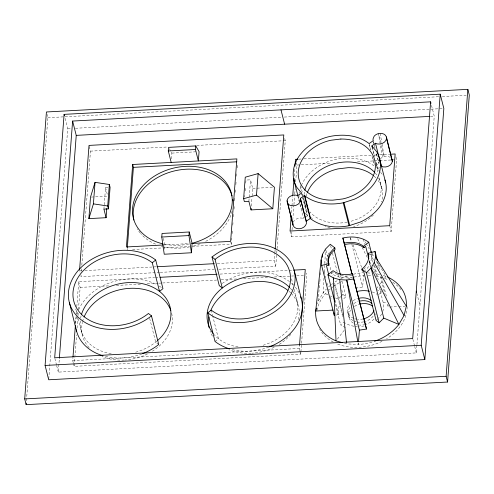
<?xml version="1.0" encoding="UTF-8"?>
<svg xmlns="http://www.w3.org/2000/svg" width="494" height="494" viewBox="0 0 494 494"><rect width="100%" height="100%" fill="white"/><g stroke="black" fill="none" stroke-linecap="round" stroke-linejoin="round"><path stroke-width="0.37" stroke-dasharray="2.47 1.85" d="M323.959 278.171L323.144 292.775L317.963 301.667L317.444 303.829M324.299 272.027L324.725 264.339M324.768 263.574L325.577 248.976M26.441 400.801L47.875 117.702L46.609 112.688M48.764 379.009L67.715 128.687L64.819 117.232M416.893 345.244L416.319 352.901L58.311 372.118L59.299 359.052M73.26 362.775L72.717 360.626L72.945 357.594M75.533 323.428L76.051 316.598M76.28 313.56L76.564 309.763M76.798 306.725L78.694 281.673L154.702 277.591M300.865 352.66L300.747 354.192L74.168 366.357L76.545 334.926M77.064 328.028L77.935 316.531M77.996 315.765L78.225 312.696M78.46 309.633L80.145 287.403L78.694 281.673M81.072 275.115L80.96 276.64L159.488 272.429M81.362 271.286L81.596 268.223M81.825 265.161L90.458 151.133L89.192 146.119M103.919 209.11L105.549 187.59L109.328 187.393M127.162 249.828L127.279 248.303M164.619 249.204L164.94 244.901L163.131 237.738M171.461 158.833L171.893 153.097L171.152 151.825M192.283 246.333L231.353 244.24L231.816 238.127M232.161 233.545L232.452 229.729M232.798 225.147L233.088 221.324M233.434 216.743L233.668 213.692M234.014 209.11L234.304 205.288M234.65 200.706L234.94 196.89M235.286 192.308L235.576 188.486M235.866 184.67L236.151 180.853M236.503 176.265L236.787 172.449M237.139 167.867L237.423 164.051M244.703 196.958L244.82 195.426M245.166 190.814L245.401 187.739M245.753 183.126L245.981 180.057L250.514 179.81L252.687 188.405L252.045 196.859M248.883 201.33L250.514 179.81M251.347 206.078L251.989 197.625M218.774 269.242L275.751 266.186L274.3 260.462L274.88 252.805M274.936 252.039L275.115 249.742M275.751 266.186L276.677 253.941M276.733 253.175L277.023 249.347M277.085 248.581L285.254 140.673L284.711 138.524M291.454 212.667L291.917 206.566M291.973 205.807L292.664 196.661M294.226 176.086L294.856 167.701M395.879 156.833L396.602 159.698L391.174 231.42L291.509 236.768L291.973 230.661M292.034 229.901L292.263 226.851M292.781 219.984L293.881 205.485M293.936 204.72L294.69 194.803M294.745 194.043L295.153 188.702M295.671 181.835L296.943 165.045L296.4 162.897M299.839 350.616L299.296 348.468L299.525 345.43M300.92 351.895L306.725 275.238L306.181 273.089M358.416 342.953L358.304 344.46L346.671 343.867L344.54 343.268M355.55 288.163L362.652 287.051L363.559 274.997M416.955 344.479L434.238 116.158L431.521 105.42M318.037 300.902L319.198 288.681M319.272 287.922L319.779 282.574M319.853 281.808L320.217 277.992M320.507 274.936L320.723 272.645M379.096 160.587L378.997 163.619L376.088 165.675M337.377 339.112L344.182 330.332M376.496 288.62L378.311 286.279M380.121 283.939L382.844 280.425M384.659 278.085L386.018 276.325L376.879 261.301M380.257 158.864C382.751 156.147 387.302 155.369 390.427 157.438M340.854 296.48L338.26 299.092L335.512 297.944M341.373 295.962L342.922 294.393L341.434 288.496M215.038 341.471L218.465 338.742L212.704 315.981M333.438 272.089L331.721 273.454A22.977 17.605 -14.2 0 0 351.79 277.264M345.399 327.639L340.619 324.867L344.04 322.137M378.565 294.603L381.417 292.331L380.664 289.336M380.121 171.782L377.595 168.794L379.429 167.472M293.208 222.343A6.891 5.28 -14.2 0 1 296.622 218.904L298.302 218.28A6.891 5.28 -14.2 0 1 303.415 218.539L305.743 217.101M306.305 216.724L307.416 215.977L301.624 193.068M368.685 254.688L370.926 254.101L372.982 262.215M336.229 315.086L338.785 314.412A22.977 17.605 -14.2 0 1 340.804 302.538M382.794 311.405A22.977 17.605 -14.2 0 0 383.245 302.785L386.45 301.945M47.875 117.702L439.252 96.694M442.334 96.528L466.219 95.243M67.715 128.687L70.803 128.52M75.428 128.273L281.216 117.226M284.297 117.059L443.075 108.538M430.404 116.362L434.238 116.158M90.458 151.133L167.454 146.996M196.711 145.427L285.254 140.673M171.893 153.097L197.563 151.72M298.561 159.154L303.162 158.907M303.927 158.864L371.389 155.246M374.458 155.079L379.059 154.832M379.824 154.795L389.791 154.258M296.943 165.045L331.443 163.193M357.508 161.797L373.606 160.933M374.372 160.89L378.972 160.643M379.738 160.599L391.236 159.982M392.001 159.945L396.602 159.698M91.26 197.069L107.723 196.186M252.687 188.405L272.929 187.319M163.403 244.981L189.258 243.598M132.528 249.544L189.221 246.5M81.819 270.792L79.509 270.916L80.053 273.065M84.9 270.626L156.499 266.785M217.323 263.518L274.3 260.462M160.26 272.385L214.155 269.496M155.468 277.554L159.315 277.344M220.046 274.084L292.998 270.169M80.145 287.403L109.427 285.828M116.368 285.458L141.025 284.13M147.193 283.803L157.981 283.223M158.753 283.179L161.834 283.013M162.606 282.976L216.557 280.079M221.176 279.832L236.589 279.005M243.53 278.628L268.193 277.307M274.355 276.973L293.621 275.942M296.703 275.776L305.181 275.319M389.741 307.058L398.034 306.613M398.788 306.57L404.814 306.249M72.717 360.626L299.296 348.468M367.369 272.923L371.006 273.108M379.627 274.528L375.366 273.33L371.544 265.852M383.177 275.529L386.018 276.325M327.954 294.782L323.144 292.775A45.954 35.204 -14.2 0 1 326.472 288.959M330.702 295.931L332.079 296.505M376.638 289.552L381.417 292.331M373.983 165.885C363.183 157.753 348.702 156.894 335.815 159.334A44.182 33.845 -14.2 0 0 301.89 184.299M342.922 294.393L345.961 296.777A22.977 17.605 -14.2 0 0 342.496 300.167M158.722 344.497L155.684 342.114L149.367 317.148M380.596 172.338L382.48 174.573M305.02 213.142L307.416 215.977M364.949 241.702L365.745 243.011M366.14 243.666L369.321 248.89M372.106 253.459L374.094 256.726M169.3 148.651L170.782 151.189M357.65 238.651L359.737 242.733M362.17 247.488L367.375 257.689M369.111 261.091L371.198 265.173M350.246 237.651L351.617 241.233M352.994 244.814L361.806 267.723M380.633 142.482L378.392 133.615L382.504 157.154M381.38 145.44L384.184 156.524L381.85 143.062M416.831 293.263L419.906 305.434M373.198 140.71L373.76 142.927M373.946 143.668L375.07 148.101M376.564 154.011L378.997 163.619M373.458 141.939L374.958 147.854M376.453 153.764L378.886 163.372M372.34 147.558L374.588 156.425M376.082 162.341L377.762 168.991M371.988 146.619L374.415 156.228M376.101 162.878L377.595 168.794M376.051 165.441L377.91 172.783M379.207 177.92L382.183 189.671M369.123 143.581L370.809 150.238M372.68 157.623L374.174 163.539M389.723 225.69L391.174 231.42M369.191 144.865L370.315 149.299M371.994 155.95L374.242 164.817M412.873 339.298L414.503 345.738M414.682 346.455L416.319 352.901M378.077 263.463L379.596 269.446M381.485 276.924L386.783 297.87M376.694 261.511L378.206 267.495M380.479 276.467L384.832 293.671M387.481 304.143L388.235 307.138L388.049 305.064M371.574 253.434L373.655 261.659M374.606 265.402L378.2 279.61M373.73 265.161L376.903 277.702M379.33 287.292L383.245 302.785M369.222 260.387L370.716 266.291M363.362 239.09L364.683 244.326M369.037 261.53L370.549 267.513M350.16 237.682L351.104 241.424M351.864 244.413L362.652 287.051M340.551 275.386L341.298 278.338M342.039 281.29L345.961 296.777M347.677 312.084L349.128 317.815M330.603 245.709L331.536 249.396M332.474 253.089L337.136 271.527M337.884 274.479L338.816 278.165M334.642 283.111L342.78 315.271M325.96 250.47L327.473 256.454M329.177 263.185L332.394 275.899M334.666 284.877L342.737 316.975M335.241 300.395L338.785 314.412M335.315 303.921L340.619 324.867M324.144 271.91L325.657 277.894M326.985 283.13L327.553 285.378M328.498 289.113L329.257 292.108M330.393 296.598L331.147 299.586M300.543 185.497L303.335 196.513M303.52 197.248L305.934 206.795M301.507 192.938L307.305 215.847M298.018 196.272L299.327 201.447M297.715 195.686L299.216 201.601M299.963 204.553L303.514 218.595M290.064 231.038L291.509 236.768M291.522 278.869L293.22 285.594M294.165 289.33L298.327 305.761M300.025 351.327L300.747 354.192M230.809 242.091L231.353 244.24M211.216 310.102L212.519 315.246M105.549 187.59L107.365 194.753M75.761 308.935L77.083 314.165M78.219 318.649L82.566 335.834M73.439 363.491L74.168 366.357M54.871 358.514L56.501 364.955M56.68 365.671L58.311 372.118M358.033 342.941L358.304 344.46A45.954 35.204 -14.2 0 0 373.711 341.545M380.164 133.337L381.72 142.315M171.671 313.307A45.954 35.204 -14.2 0 1 152.448 351.172M147.323 354.044A45.954 35.204 -14.2 0 1 125.044 360.021M124.309 360.064A45.954 35.204 -14.2 0 1 102.023 356.477M89.173 347.69A45.954 35.204 -14.2 0 1 82.381 322.298M82.554 321.569A45.954 35.204 -14.2 0 1 83.968 317.272M291.201 293.362A45.954 35.204 -14.2 0 1 298.141 320.748M290.849 334.327A45.954 35.204 -14.2 0 1 278.665 344.75M274.164 347.233A45.954 35.204 -14.2 0 1 251.884 353.21M251.15 353.253A45.954 35.204 -14.2 0 1 228.864 349.666M212.432 336.118A45.954 35.204 -14.2 0 1 210.092 331.215M288.996 291.281A45.954 35.204 -14.2 0 1 290.67 292.825M376.058 313.597A13.789 10.559 -14.2 0 1 375.835 315.005M373.828 319.075A13.789 10.559 -14.2 0 1 365.887 324.336M365.196 324.527A13.789 10.559 -14.2 0 1 359.533 325.064M356.841 324.632A13.789 10.559 -14.2 0 1 355.569 324.243M353.278 323.144A13.789 10.559 -14.2 0 1 350.641 310.22M354.544 306.422A13.789 10.559 -14.2 0 1 359.045 304.316M378.126 180.551A39.082 29.936 -14.2 0 1 381.467 201.916M373.341 215.032A39.082 29.936 -14.2 0 1 353.593 226.653M330.202 227.925A39.082 29.936 -14.2 0 1 325.274 226.61M312.399 218.762A39.082 29.936 -14.2 0 1 311.381 217.656M307.459 211.549A39.082 29.936 -14.2 0 1 305.539 203.973M306.237 196.007A39.082 29.936 -14.2 0 1 307.144 193.105M374.069 176.148A39.082 29.936 -14.2 0 1 376.237 178.248M232.1 211.154A50.53 38.711 -14.2 0 1 204.127 242.091M200.095 243.801A50.53 38.711 -14.2 0 1 193.111 246.055M189.548 246.883A50.53 38.711 -14.2 0 1 161.285 246.111M155.616 244.141A50.53 38.711 -14.2 0 1 140.747 233.65M140.259 233.069A50.53 38.711 -14.2 0 1 137.301 228.827M188.825 244.017A50.53 38.711 -14.2 0 1 163.557 243.993M156.845 341.156A45.954 35.204 -14.2 0 1 134.677 352.481M111.23 353.741A45.954 35.204 -14.2 0 1 80.275 320.909M80.639 318.019A45.954 35.204 -14.2 0 1 81.102 315.839M293.004 291.627A45.954 35.204 -14.2 0 1 261.517 345.676M238.071 346.936A45.954 35.204 -14.2 0 1 214.069 334.592M290.262 288.181A45.954 35.204 -14.2 0 1 292.164 290.453M363.053 318.97A13.789 10.559 -14.2 0 1 357.39 319.272M356.711 319.18A13.789 10.559 -14.2 0 1 354.748 318.723M353.519 318.278A13.789 10.559 -14.2 0 1 349.653 303.853M353.099 300.698A13.789 10.559 -14.2 0 1 357.594 298.592M378.583 177.896A39.082 29.936 -14.2 0 1 350.03 221.51M347.196 222.146A39.082 29.936 -14.2 0 1 309.929 211.926M306.317 206.473A39.082 29.936 -14.2 0 1 304.088 198.242M304.082 194.624A39.082 29.936 -14.2 0 1 304.465 191.734M375.286 173.079A39.082 29.936 -14.2 0 1 377.095 175.419M302.736 210.438A44.182 33.845 -14.2 0 1 300.043 204.325M299.376 201.466A44.182 33.845 -14.2 0 1 299.136 194.012M299.222 193.265A44.182 33.845 -14.2 0 1 299.438 191.888M300.093 189.103A44.182 33.845 -14.2 0 1 301.587 184.972M407.124 306.7A45.954 35.204 -14.2 0 1 386.543 338.816M382.041 341.305A45.954 35.204 -14.2 0 1 336.741 343.731M333.32 342.12A45.954 35.204 -14.2 0 1 319.544 328.831M316.944 310.281A45.954 35.204 -14.2 0 1 327.195 291.824M329.344 289.762A45.954 35.204 -14.2 0 1 330.474 288.774M331.628 287.823A45.954 35.204 -14.2 0 1 332.746 286.958M333.32 286.532A45.954 35.204 -14.2 0 1 338.841 282.988M339.489 282.636A45.954 35.204 -14.2 0 1 342.774 280.987M347.622 279.005A45.954 35.204 -14.2 0 1 352.642 277.455M354.087 277.091A45.954 35.204 -14.2 0 1 363.726 275.646M368.141 275.522A45.954 35.204 -14.2 0 1 371.809 275.683M376.088 276.195A45.954 35.204 -14.2 0 1 381.942 277.505M384.74 278.412A45.954 35.204 -14.2 0 1 388.136 279.802M392.742 282.302A45.954 35.204 -14.2 0 1 401.918 290.836M373.106 316.209A13.789 10.559 -14.2 0 1 364.473 321.662M363.775 321.835A13.789 10.559 -14.2 0 1 357.44 322.045M356.112 321.767A13.789 10.559 -14.2 0 1 354.241 321.143M353.099 320.594A13.789 10.559 -14.2 0 1 350.382 306.712M353.821 303.563A13.789 10.559 -14.2 0 1 358.323 301.457M328.621 286.897A45.954 35.204 -14.2 0 1 330.906 284.958M331.462 284.525A45.954 35.204 -14.2 0 1 332.598 283.667M334.981 282.025A45.954 35.204 -14.2 0 1 337.482 280.487M340.718 278.758A45.954 35.204 -14.2 0 1 349.042 275.417M353.364 274.232A45.954 35.204 -14.2 0 1 362.997 272.781M381.609 314.017A22.977 17.605 -14.2 0 1 378.639 318.05M378.163 318.55A22.977 17.605 -14.2 0 1 376.619 319.97M364.109 325.947A22.977 17.605 -14.2 0 1 359.663 326.528M357.452 326.559A22.977 17.605 -14.2 0 1 354.55 326.336M353.846 326.231A22.977 17.605 -14.2 0 1 345.213 322.977M372.26 291.979A22.977 17.605 -14.2 0 1 376.823 294.214M370.926 254.101A22.977 17.605 -14.2 0 1 365.344 270.354M326.293 264.988A22.977 17.605 -14.2 0 1 327.763 255.145M328.109 254.496A22.977 17.605 -14.2 0 1 329.313 252.607M365.294 267.563A20.662 15.827 -14.2 0 1 363.862 269.113M352.049 275.386A20.662 15.827 -14.2 0 1 338.1 274.676M337.458 274.423A20.662 15.827 -14.2 0 1 334.487 272.842M141.895 353.92A50.592 38.754 -14.2 0 1 105.216 356.365M75.613 323.348A50.592 38.754 -14.2 0 1 76.706 315.234M76.91 314.493A50.592 38.754 -14.2 0 1 78.175 310.843M78.756 309.503A50.592 38.754 -14.2 0 1 156.617 284.593M159.284 286.112A50.592 38.754 -14.2 0 1 161.779 287.78M268.742 347.115A50.592 38.754 -14.2 0 1 232.063 349.554M222.232 283.433A50.592 38.754 -14.2 0 1 289.793 281.858M291.584 283.352A50.592 38.754 -14.2 0 1 293.269 284.958M295.313 287.224A50.592 38.754 -14.2 0 1 298.987 292.763"/><path stroke-width="0.74" d="M24.7 398.924L46.424 111.971L467.849 89.352L469.3 95.076L447.576 382.029L26.151 404.648L24.7 398.924L446.125 376.298L447.576 382.029M26.151 404.648L26.268 403.11M45.084 365.455L64.097 114.367L440.222 94.181L443.84 108.495L424.834 359.583L48.708 379.775L45.084 365.455L421.209 345.263L424.834 359.583M72.612 121.055L54.686 357.798L412.694 338.581L430.614 101.838L72.612 121.055L76.237 135.375L59.36 358.28M73.001 356.835L75.36 325.707M79.565 270.15L89.013 145.403L283.803 134.948L275.17 248.976M88.883 218.626L90.507 197.106L95.039 182.354L109.353 184.484L110.082 187.35L108.452 208.869L103.919 209.11L106.093 217.7L88.883 218.626L93.409 203.868L95.039 182.354M106.093 217.7L106.79 208.48M108.452 208.869L107.729 206.004L109.353 184.484M191.555 243.474L230.63 241.375L236.873 158.895L132.682 164.49L126.439 246.969L163.403 244.981M127.335 247.537L133.405 167.349L132.682 164.49M161.773 237.034L162.044 233.446L189.227 231.989L192.123 243.443L191.419 252.767L164.236 254.225L161.773 237.034L188.955 235.57L189.227 231.989M171.19 162.421L168.287 150.966L168.559 147.379L195.741 145.921L199.076 151.639L198.366 160.964L195.47 149.503L195.741 145.921M243.628 198.705L245.259 177.192L258.121 173.598L274.429 187.238L272.799 208.752L251.057 209.919L248.883 201.33L244.351 201.571L243.628 198.705L256.497 195.111L272.799 208.752M251.057 209.919L251.174 208.382M256.497 195.111L258.121 173.598M291.225 215.711L290.064 231.038L389.723 225.69L395.157 153.967L390.556 154.214M292.781 195.136L294.054 178.371M294.974 166.175L295.492 159.321L297.796 159.198M299.525 345.43L305.273 269.508L293.769 270.125M358.533 341.447L359.385 330.146L346.708 280.03L339.718 279.672L333.314 277.875L327.936 274.75L333.073 270.656A20.662 15.827 -14.2 0 0 352.426 273.769L366.486 329.035L359.385 330.146M421.209 345.263L440.222 94.181M446.125 376.298L467.849 89.352M322.174 257.374L322.465 254.317L325.577 248.976L330.245 244.277L334.796 247.852L335.154 249.26L331.672 252.798A20.662 15.827 -14.2 0 0 328.714 265.142L326.466 265.729L328.708 274.578M322.465 254.317L321.119 259.943L315.715 311.029A45.954 35.204 -14.2 0 0 336.019 340.872L342.41 342.669M316.407 308.151L315.715 311.029L333.042 310.102M374.205 262.647L375.557 257.022L375.051 251.495L368.326 253.255A20.662 15.827 -14.2 0 1 361.874 269.107L362.238 270.539L363.757 271.731L376.076 320.415L379.114 322.798L383.776 318.105L371.093 267.989L374.205 262.647L404.073 315.53L398.893 324.422A45.954 35.204 -14.2 0 1 374.427 341.305M404.073 315.53L406.321 306.169L375.557 257.022M379.114 322.798L366.431 272.682L371.093 267.989L398.893 324.422L383.776 318.105M152.282 262.759L155.703 260.029L162.952 288.669L159.525 291.398L152.282 262.759A45.954 35.204 -14.2 0 0 88.216 266.198A45.954 35.204 -14.2 0 0 84.375 316.913A45.954 35.204 -14.2 0 0 148.441 313.474L151.479 315.857L158.722 344.497A50.592 38.754 -14.2 0 1 142.587 353.661M207.795 312.838L211.216 310.102A45.954 35.204 -14.2 0 0 275.282 306.663A45.954 35.204 -14.2 0 0 279.122 255.948A45.954 35.204 -14.2 0 0 215.057 259.387L212.019 257.004A50.592 38.754 -14.2 0 1 282.549 253.218A50.592 38.754 -14.2 0 1 278.32 309.046A50.592 38.754 -14.2 0 1 207.795 312.838L215.038 341.471A50.592 38.754 -14.2 0 0 229.105 348.727M344.244 243.19A20.662 15.827 -14.2 0 1 363.603 246.308L368.74 242.214C361.33 236.793 351.605 235.947 342.867 238.046L351.95 273.954M342.867 238.046L344.608 244.623A20.662 15.827 -14.2 0 1 363.961 247.741L365.677 246.376L368.851 258.918M386.425 136.974L386.549 138.351A6.891 5.28 -14.2 0 1 377.601 144.007L375.465 143.248L371.797 145.878L376.681 151.658A44.182 33.845 -14.2 0 1 354.525 199.131L343.244 202.812C330.06 205.368 315.339 204.059 304.452 195.575L300.352 198.322L306.336 221.639A6.891 5.28 -14.2 0 1 299.259 228.759C296.721 228.87 293.794 227.765 292.998 225.128L287.076 200.836A6.891 5.28 -14.2 0 1 290.824 195.994L292.504 195.371A6.891 5.28 -14.2 0 1 297.616 195.63L301.624 193.068L296.943 187.529A44.182 33.845 -14.2 0 1 330.017 136.424C343.293 133.843 358.144 135.029 369.123 143.581L373.198 140.71L372.958 139.08L374.075 136.344A6.891 5.28 -14.2 0 1 378.392 133.615C381.38 132.849 385.382 133.695 386.425 136.974L392.347 161.26A6.891 5.28 -14.2 0 1 383.4 166.916L381.263 166.157L380.701 163.94M306.15 221.232L310.251 218.484C321.137 226.968 335.858 228.277 349.042 225.721L360.324 222.041A44.182 33.845 -14.2 0 0 384.956 179.977M334.049 312.826L334.302 315.586L321.625 265.469L328.349 263.71A20.662 15.827 -14.2 0 1 334.796 247.852M353.803 278.919L346.708 280.03L357.755 341.428M76.237 135.375L429.638 116.405M168.287 150.966L195.47 149.503M133.405 167.349L236.83 161.797M157.271 266.741L214.248 263.685M160.081 277.307L216.971 274.25M93.409 203.868L107.729 206.004M361.874 269.107L366.431 272.682M370.914 251.502L371.71 252.811M391.637 158.623L392.224 159.883M300.352 198.322L306.336 221.639M366.486 329.035L353.247 276.918M292.874 223.745L292.998 225.128M430.614 101.838L430.978 103.271M386.487 138.11L392.347 161.26M416.288 291.12L416.646 292.547M379.911 159.914L385.709 182.823M375.465 143.248L380.331 162.458M371.97 146.082L372.34 147.558M375.051 251.495L377.323 260.468M368.74 242.214L371.389 252.687M368.326 253.255L368.685 254.688M363.603 246.308L363.961 247.741M343.948 202.651L349.746 225.56M343.244 202.812L349.042 225.721M352.426 273.769L352.79 275.201M344.145 242.906L351.987 273.892M334.203 250.31L340.36 274.652M333.691 279.369L333.314 277.875L336.019 340.872M328.349 263.71L328.714 265.142M327.936 274.75L334.753 301.68M304.817 195.809L310.615 218.719M304.452 195.575L310.251 218.484M280.993 109.872L284.618 124.185M293.714 179.273L297.826 195.531M287.076 200.836L292.93 223.986M294.115 270.224L301.359 298.864M215.057 259.387L222.306 288.027L219.268 285.643L212.019 257.004M64.097 114.367L64.455 115.8M69.382 302.637L76.632 331.276M188.955 235.57L191.419 252.767M339.718 279.672L346.504 342.336M321.119 259.943L321.625 265.469M81.51 314.394A45.954 35.204 -14.2 0 1 148.015 285.223A45.954 35.204 -14.2 0 1 157.413 340.669M84.246 316.617A45.954 35.204 -14.2 0 1 128.681 288.41A45.954 35.204 -14.2 0 1 170.794 310.38M209.055 327.541A45.954 35.204 -14.2 0 1 208.931 316.938M210.808 310.46A45.954 35.204 -14.2 0 1 287.817 290.318M359.737 304.125A13.789 10.559 -14.2 0 1 372.655 306.2M307.422 192.388A39.082 29.936 -14.2 0 1 338.05 168.886L348.122 167.67A39.082 29.936 -14.2 0 1 373.538 175.691M232.711 199.409A50.53 38.711 -14.2 0 1 232.878 200.86M133.88 220.046A50.53 38.711 -14.2 0 1 174.005 171.029A50.53 38.711 -14.2 0 1 231.995 195.871M162.798 243.826A50.53 38.711 -14.2 0 1 145.032 183.558A50.53 38.711 -14.2 0 1 225.591 181.835A50.53 38.711 -14.2 0 1 192.388 243.19M213.118 333.456A45.954 35.204 -14.2 0 1 228.142 283.988A45.954 35.204 -14.2 0 1 289.75 287.632M373.933 310.677A13.789 10.559 -14.2 0 1 363.751 318.803M358.286 298.395A13.789 10.559 -14.2 0 1 371.204 300.476M304.786 190.276A39.082 29.936 -14.2 0 1 335.235 163.489A39.082 29.936 -14.2 0 1 374.785 172.523M300.537 198.73A6.891 5.28 -14.2 0 1 293.461 205.85L290.12 205.313A6.891 5.28 -14.2 0 1 287.199 202.219M359.712 301.093A13.789 10.559 -14.2 0 1 371.926 303.341M387.407 276.936A45.954 35.204 -14.2 0 1 406.321 306.169M357.193 291.411A22.977 17.605 -14.2 0 1 369.58 291.225M102.993 355.76A50.592 38.754 -14.2 0 1 76.292 329.881M300.723 296.795A50.592 38.754 -14.2 0 1 269.428 346.85M151.479 315.857A50.592 38.754 -14.2 0 1 80.954 319.643A50.592 38.754 -14.2 0 1 85.178 263.815A50.592 38.754 -14.2 0 1 155.703 260.029M340.872 139.036L330.801 140.253A39.082 29.936 -14.2 0 0 298.228 174.252A39.082 29.936 -14.2 0 0 332.746 200.156L342.817 198.94A39.082 29.936 -14.2 0 0 375.391 164.934A39.082 29.936 -14.2 0 0 340.872 139.036"/></g></svg>
